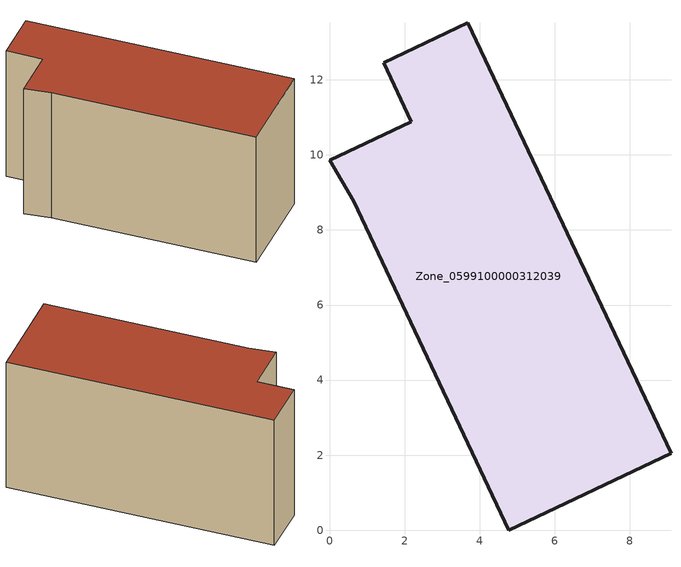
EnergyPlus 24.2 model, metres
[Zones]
Zone_0599100000312039
 floor ground (C_G): 9.1,2.05 4.77,0 0.64,8.77 0,9.86 2.18,10.89 1.45,12.46 3.69,13.52 z0
 wall outside (C_F): 1.45,12.46 2.18,10.89 0,9.86 0.64,8.77 4.77,0 9.1,2.05 3.69,13.52 1.45,12.46 z0:6.78
 roof outside (C_R): 9.1,2.05 3.69,13.52 1.45,12.46 2.18,10.89 0,9.86 0.64,8.77 4.77,0 z6.78
[BUILDING]
Pand.0599100000312039: North Axis=0; Terrain=City; Loads Convergence Tolerance Value=0.04; Temperature Convergence Tolerance Value=0.4; Solar Distribution=FullExterior; Maximum Number of Warmup Days=25; Minimum Number of Warmup Days=1
[Site:Location]
Rotterdam.The.Hague.AP_ZH_NLD Design_Conditions: Latitude=51.96; Longitude=4.45; Time Zone=1; Elevation=-4.5
[SITE:GROUNDTEMPERATURE:BUILDINGSURFACE]
18, 18, 18, 18, 18, 18, 18, 18, 18, 18, 18, 18
[MATERIAL] Thermal Absorptance=0.9; Solar Absorptance=0.7; Visible Absorptance=0.7
Name | Roughness | Thickness | Conductivity | Density | Specific Heat
G.TI.1992-2005 | MediumSmooth | 0.15 | 0.06 | 540 | 1210
F.TI.1992-2005 | Rough | 0.3 | 0.12 | 1920 | 840
R.TI.1992-2005 | MediumRough | 0.2 | 0.08 | 1500 | 1000
[CONSTRUCTION]
C_G: G.TI.1992-2005
C_F: F.TI.1992-2005
C_R: R.TI.1992-2005
[ZONE]
Zone_0599100000312039: Type=1; Multiplier=1; Ceiling Height=Autocalculate; Volume=Autocalculate; Floor Area=autocalculate; Part of Total Floor Area=Yes
[ZONEINFILTRATION:DESIGNFLOWRATE]
Infil_Zone_0599100000312039: Zone or ZoneList or Space or SpaceList=Zone_0599100000312039; Schedule=AlwaysOn; Design Flow Rate Calculation Method=Flow/Area; Flow Rate per Floor Area=0.0015; Constant Term Coefficient=1; Temperature Term Coefficient=0; Velocity Term Coefficient=0; Velocity Squared Term Coefficient=0
[HVACTEMPLATE:ZONE:IDEALLOADSAIRSYSTEM]
Zone_0599100000312039: Maximum Heating Supply Air Temperature=50; Minimum Cooling Supply Air Temperature=13; Maximum Heating Supply Air Humidity Ratio=0.0156; Minimum Cooling Supply Air Humidity Ratio=0.0077; Heating Limit=NoLimit; Cooling Limit=NoLimit; Dehumidification Control Type=ConstantSensibleHeatRatio; Cooling Sensible Heat Ratio=0.7; Dehumidification Setpoint=60; Humidification Control Type=None; Humidification Setpoint=30; Outdoor Air Method=None; Outdoor Air Flow Rate per Person=0.00944; Outdoor Air Flow Rate per Zone Floor Area=0; Outdoor Air Flow Rate per Zone=0; Demand Controlled Ventilation Type=None; Outdoor Air Economizer Type=NoEconomizer; Heat Recovery Type=None; Sensible Heat Recovery Effectiveness=0.7; Latent Heat Recovery Effectiveness=0.65
[ZONECONTROL:THERMOSTAT]
ThermostatControl_Zone_0599100000312039: Zone or ZoneList=Zone_0599100000312039; Control Type Schedule=DualSetpointControlType; Control 1=Thermostat_Zone_0599100000312039; Temperature Difference Between Cutout And Setpoint=0
[THERMOSTATSETPOINT:DUALSETPOINT]
Thermostat_Zone_0599100000312039: Heating Setpoint Temperature Schedule=HeatingSetpoint_Zone_0599100000312039; Cooling Setpoint Temperature Schedule=CoolingSetpoint_Zone_0599100000312039
[SCHEDULE:COMPACT]
HeatingSetpoint_Zone_0599100000312039: Through: 12/31, For: AllDays, Until: 24:00, 21
CoolingSetpoint_Zone_0599100000312039: Through: 12/31, For: AllDays, Until: 24:00, 24
DualSetpointControlType: Through: 12/31, For: AllDays, Until: 24:00, 4
AlwaysOn: Through: 12/31, For: AllDays, Until: 24:00, 1
